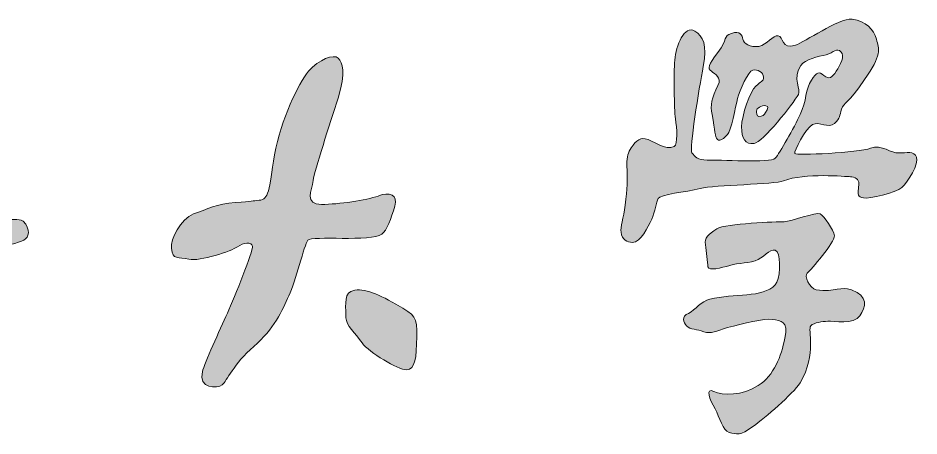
# Model space of a CAD drawing. Header units: inches. Extents: x -192 to 249, y -1253 to -818.
# Drawn here: x 40.4 to 249, y -914.6 to -817.9 of the extents above; entities that cross this region are included whole.
import ezdxf

# ---------------------------------------------------------------- set-up
doc = ezdxf.new("R2010")
doc.units = ezdxf.units.IN
doc.header["$MEASUREMENT"] = 0
doc.layers.add('_U+56FE_U+5C42 1', color=7, linetype='Continuous')

# ---------------------------------------------------------------- blocks, each defined once
blk = doc.blocks.new('block 2')
at = {"layer": '_U+56FE_U+5C42 1'}
h = blk.add_hatch(color=154, dxfattribs=at)
edge = h.paths.add_edge_path()
edge.add_spline(control_points=[(197.1, -820.92), (199.01, -822.15), (199.97, -824.07), (199.01, -829.13), (198.06, -834.2), (195.73, -848.45), (196.41, -849.13), (197.1, -849.95), (197.65, -850.78), (199.97, -850.78), (202.3, -850.64), (214.75, -851.46), (215.71, -850.36), (216.67, -849.13), (220.09, -843.24), (221.46, -840.23), (222.96, -837.21), (222.69, -834.2), (224.06, -832.28), (225.29, -830.37), (225.84, -830.23), (226.93, -831.19), (228.16, -832.15), (228.85, -831.74), (229.8, -830.23), (230.76, -828.72), (231.86, -826.67), (230.9, -825.71), (229.94, -824.75), (229.25, -825.85), (227.48, -826.4), (225.7, -826.81), (222.55, -827.49), (221.59, -828.86), (219.54, -832.01), (221.73, -834.48), (221.05, -835.57), (219.81, -837.77), (212.84, -846.67), (210.78, -846.94), (208.73, -847.21), (207.91, -845.71), (207.91, -843.11), (207.91, -840.37), (209.83, -834.89), (211.2, -833.65), (212.42, -832.56), (212.97, -832.56), (212.97, -831.6), (212.97, -830.5), (211.6, -829.68), (210.51, -829.96), (209.42, -830.09), (207.5, -834.75), (206.95, -836.53), (206.54, -838.45), (205.44, -844.06), (204.62, -844.89), (203.8, -845.71), (202.98, -846.53), (202.3, -845.98), (201.62, -845.43), (201.89, -844.06), (201.06, -840.23), (200.65, -838.04), (200.93, -836.4), (202.43, -833.52), (203.39, -831.6), (201.75, -830.92), (200.93, -830.23), (199.97, -829.55), (200.11, -828.86), (202.43, -825.85), (204.76, -822.83), (203.53, -822.01), (205.58, -821.47), (207.63, -820.78), (208.05, -821.88), (208.18, -822.83), (208.46, -823.79), (209.83, -824.75), (211.88, -824.48), (213.79, -824.07), (215.16, -821.88), (216.39, -822.01), (217.62, -822.15), (217.08, -825.3), (220.36, -824.2), (222.55, -823.52), (230.21, -817.91), (233.5, -818.18), (236.78, -818.59), (238.43, -820.51), (239.11, -822.83), (239.79, -825.03), (240.34, -826.53), (236.37, -832.15), (232.41, -837.9), (231.58, -837.35), (231.04, -839), (230.49, -840.5), (230.9, -841.05), (229.39, -842.28), (228.03, -843.52), (225.84, -841.74), (224.33, -842.56), (222.69, -843.38), (219.95, -848.86), (220.22, -849.27), (220.5, -849.68), (235.01, -849.13), (237.74, -848.03), (240.34, -847.08), (242.53, -849.27), (244.31, -849.13), (246.09, -849.13), (247.87, -848.58), (248.41, -850.09), (248.96, -851.59), (246.5, -855.84), (244.99, -857.08), (243.63, -858.31), (237.33, -859.82), (236.1, -859.54), (234.87, -859.13), (234.73, -859.27), (235.01, -856.25), (235.14, -855.16), (234.05, -854.61), (233.09, -854.61), (232.13, -854.61), (222.42, -853.65), (217.62, -855.57), (215.57, -856.39), (201.62, -856.53), (198.33, -857.35), (194.9, -858.17), (189.02, -858.72), (188.61, -859.68), (188.06, -860.5), (187.93, -862.69), (187.11, -864.47), (186.15, -866.25), (184.65, -869.81), (182.59, -869.81), (181.5, -869.81), (180.27, -869.26), (179.99, -867.48), (179.85, -866.25), (180.54, -864.33), (180.95, -861.18), (182.05, -853.79), (180.68, -850.91), (181.91, -848.72), (183.14, -846.53), (184.1, -845.57), (185.6, -845.84), (187.11, -846.12), (190.39, -848.72), (192.31, -847.63), (193.13, -847.08), (192.99, -843.52), (192.58, -841.19), (192.31, -838.86), (192.17, -830.92), (192.44, -827.63), (192.72, -824.34), (194.63, -819.41), (197.1, -820.92)], knot_values=[0, 0, 0, 0, 1, 1, 1, 2, 2, 2, 3, 3, 3, 4, 4, 4, 5, 5, 5, 6, 6, 6, 7, 7, 7, 8, 8, 8, 9, 9, 9, 10, 10, 10, 11, 11, 11, 12, 12, 12, 13, 13, 13, 14, 14, 14, 15, 15, 15, 16, 16, 16, 17, 17, 17, 18, 18, 18, 19, 19, 19, 20, 20, 20, 21, 21, 21, 22, 22, 22, 23, 23, 23, 24, 24, 24, 25, 25, 25, 26, 26, 26, 27, 27, 27, 28, 28, 28, 29, 29, 29, 30, 30, 30, 31, 31, 31, 32, 32, 32, 33, 33, 33, 34, 34, 34, 35, 35, 35, 36, 36, 36, 37, 37, 37, 38, 38, 38, 39, 39, 39, 40, 40, 40, 41, 41, 41, 42, 42, 42, 43, 43, 43, 44, 44, 44, 45, 45, 45, 46, 46, 46, 47, 47, 47, 48, 48, 48, 49, 49, 49, 50, 50, 50, 51, 51, 51, 52, 52, 52, 53, 53, 53, 54, 54, 54, 55, 55, 55, 56, 56, 56, 56], degree=3, periodic=0)
edge = h.paths.add_edge_path()
edge.add_spline(control_points=[(213.11, -838.17), (212.01, -838.31), (211.2, -839), (211.33, -839.68), (211.46, -840.37), (211.6, -840.91), (212.42, -840.64), (213.25, -840.37), (213.25, -840.09), (213.79, -839.13), (214.34, -838.31), (213.66, -838.17), (213.11, -838.17)], knot_values=[0, 0, 0, 0, 0.352778, 0.352778, 0.352778, 0.705556, 0.705556, 0.705556, 1.058333, 1.058333, 1.058333, 1.411111, 1.411111, 1.411111, 1.411111], degree=3, periodic=0)
edge.add_line((213.11, -838.17), (213.11, -838.17))
h = blk.add_hatch(color=154, dxfattribs=at)
edge = h.paths.add_edge_path()
edge.add_spline(control_points=[(96.21, -860.06), (98.56, -859.92), (98.42, -857.85), (99.79, -849.56), (101.31, -841.41), (105.31, -832.99), (107.65, -830.22), (110.13, -827.46), (113.43, -826.22), (114.54, -827.18), (115.5, -828.29), (116.33, -830.36), (114.54, -836.44), (112.61, -842.38), (109.02, -853.29), (108.75, -855.5), (108.34, -857.85), (106.69, -861.02), (110.68, -861.02), (114.67, -861.02), (121.01, -860.06), (123.77, -859.09), (126.39, -857.99), (128.45, -858.82), (127.63, -861.44), (126.8, -864.2), (125.84, -867.1), (124.6, -867.93), (122.25, -869.73), (108.34, -868.21), (107.51, -869.31), (106.69, -870.42), (104.62, -878.84), (103.1, -882.16), (101.58, -885.61), (99.66, -889.89), (94.97, -893.9), (90.29, -897.91), (88.77, -901.91), (87.67, -902.74), (86.57, -903.71), (82.02, -903.71), (83.12, -899.7), (83.54, -897.77), (87.12, -890.03), (88.91, -886.16), (90.56, -882.44), (94.84, -871.8), (94.7, -870.69), (94.56, -869.59), (92.49, -869.87), (91.25, -870.83), (89.88, -871.8), (82.44, -874.29), (79.96, -873.73), (77.61, -873.18), (76.1, -873.87), (75.96, -871.25), (75.68, -869.04), (78.03, -864.48), (81.06, -863.24), (84.23, -862.13), (86.43, -860.89), (90.7, -860.61), (94.84, -860.34), (94.56, -860.2), (96.21, -860.06)], knot_values=[0, 0, 0, 0, 0.352778, 0.352778, 0.352778, 0.705556, 0.705556, 0.705556, 1.058333, 1.058333, 1.058333, 1.411111, 1.411111, 1.411111, 1.763889, 1.763889, 1.763889, 2.116667, 2.116667, 2.116667, 2.469444, 2.469444, 2.469444, 2.822222, 2.822222, 2.822222, 3.175, 3.175, 3.175, 3.527778, 3.527778, 3.527778, 3.880556, 3.880556, 3.880556, 4.233333, 4.233333, 4.233333, 4.586111, 4.586111, 4.586111, 4.938889, 4.938889, 4.938889, 5.291667, 5.291667, 5.291667, 5.644444, 5.644444, 5.644444, 5.997222, 5.997222, 5.997222, 6.35, 6.35, 6.35, 6.702778, 6.702778, 6.702778, 7.055556, 7.055556, 7.055556, 7.408333, 7.408333, 7.408333, 7.761111, 7.761111, 7.761111, 7.761111], degree=3, periodic=0)
edge.add_line((96.21, -860.06), (96.21, -860.06))
h = blk.add_hatch(color=154, dxfattribs=at)
edge = h.paths.add_edge_path()
edge.add_spline(control_points=[(17.27, -850.11), (19.05, -849.29), (21.23, -847.92), (22.88, -848.88), (24.25, -849.57), (24.38, -851.48), (23.84, -852.99), (23.43, -854.36), (22.2, -855.32), (22.06, -856.69), (21.92, -857.78), (22.88, -858.74), (23.84, -859.43), (27.67, -861.89), (32.73, -862.85), (37.38, -864.36), (38.89, -864.77), (40.39, -864.22), (41.62, -864.91), (43.41, -866.82), (42.99, -868.74), (41.76, -869.29), (40.67, -869.84), (37.11, -870.93), (34.37, -870.66), (31.64, -870.38), (24.93, -866.69), (19.59, -863.81), (16.31, -861.89), (13.43, -860.93), (12.62, -859.56), (11.52, -857.78), (12.21, -856.55), (13.02, -854.91), (14.53, -851.48), (15.49, -850.94), (17.27, -850.11)], knot_values=[0, 0, 0, 0, 0.352778, 0.352778, 0.352778, 0.705556, 0.705556, 0.705556, 1.058333, 1.058333, 1.058333, 1.411111, 1.411111, 1.411111, 1.763889, 1.763889, 1.763889, 2.116667, 2.116667, 2.116667, 2.469444, 2.469444, 2.469444, 2.822222, 2.822222, 2.822222, 3.175, 3.175, 3.175, 3.527778, 3.527778, 3.527778, 3.880556, 3.880556, 3.880556, 4.233333, 4.233333, 4.233333, 4.233333], degree=3, periodic=0)
edge.add_line((17.27, -850.11), (17.27, -850.11))
h = blk.add_hatch(color=154, dxfattribs=at)
edge = h.paths.add_edge_path()
edge.add_spline(control_points=[(200.11, -875.43), (200.25, -876.52), (203.26, -875.7), (205.17, -875.15), (207.09, -874.47), (209.96, -874.74), (211.74, -873.79), (213.38, -872.96), (215.02, -870.63), (216.12, -872), (217.08, -873.37), (216.8, -878.44), (215.71, -879.67), (212.7, -882.69), (206.27, -881.59), (200.52, -882.96), (198.6, -883.37), (197.23, -885.43), (195.59, -886.25), (193.95, -886.93), (194.36, -888.3), (195.18, -889.12), (196, -890.08), (197.64, -889.81), (199.15, -890.5), (200.79, -891.04), (202.02, -890.36), (204.62, -889.53), (208.18, -888.58), (213.25, -887.34), (215.02, -887.62), (216.94, -888.03), (218.86, -887.89), (217.9, -892), (217.08, -896.11), (215.43, -900.63), (211.74, -902.96), (208.05, -905.29), (203.53, -905.29), (201.48, -904.33), (199.42, -903.23), (200.52, -906.24), (201.75, -908.3), (202.85, -910.22), (203.53, -913.37), (205.04, -913.78), (206.68, -914.19), (207.64, -914.6), (210.51, -912.41), (213.38, -910.35), (219.68, -905.01), (221.46, -902.27), (225.43, -895.56), (223.1, -889.95), (223.92, -889.12), (224.74, -888.3), (226.52, -888.17), (227.89, -888.03), (229.12, -888.03), (233.91, -888.85), (235.28, -886.8), (236.64, -884.74), (237.33, -882.28), (233.36, -880.77), (230.76, -879.81), (229.8, -881.45), (225.15, -880.77), (223.64, -880.5), (222.28, -877.48), (223.1, -876.93), (223.92, -876.25), (229.53, -869.68), (229.39, -868.31), (229.25, -866.94), (226.93, -863.65), (226.11, -863.24), (225.15, -862.69), (219.41, -865.02), (217.76, -865.02), (216.12, -865.02), (204.21, -865.43), (202.16, -866.66), (200.11, -868.03), (199.29, -868.72), (199.56, -870.36), (199.7, -871.87), (199.97, -874.47), (200.11, -875.43)], knot_values=[0, 0, 0, 0, 0.352778, 0.352778, 0.352778, 0.705556, 0.705556, 0.705556, 1.058333, 1.058333, 1.058333, 1.411111, 1.411111, 1.411111, 1.763889, 1.763889, 1.763889, 2.116667, 2.116667, 2.116667, 2.469444, 2.469444, 2.469444, 2.822222, 2.822222, 2.822222, 3.175, 3.175, 3.175, 3.527778, 3.527778, 3.527778, 3.880556, 3.880556, 3.880556, 4.233333, 4.233333, 4.233333, 4.586111, 4.586111, 4.586111, 4.938889, 4.938889, 4.938889, 5.291667, 5.291667, 5.291667, 5.644444, 5.644444, 5.644444, 5.997222, 5.997222, 5.997222, 6.35, 6.35, 6.35, 6.702778, 6.702778, 6.702778, 7.055556, 7.055556, 7.055556, 7.408333, 7.408333, 7.408333, 7.761111, 7.761111, 7.761111, 8.113889, 8.113889, 8.113889, 8.466667, 8.466667, 8.466667, 8.819444, 8.819444, 8.819444, 9.172222, 9.172222, 9.172222, 9.525, 9.525, 9.525, 9.877778, 9.877778, 9.877778, 10.230556, 10.230556, 10.230556, 10.230556], degree=3, periodic=0)
edge.add_line((200.11, -875.43), (200.11, -875.43))
h = blk.add_hatch(color=154, dxfattribs=at)
edge = h.paths.add_edge_path()
edge.add_spline(control_points=[(117.43, -881.19), (119.91, -880.09), (123.22, -881.47), (127.9, -884.09), (132.59, -886.86), (132.72, -886.86), (132.72, -891.69), (132.59, -896.52), (132.45, -899.15), (130.38, -899.29), (128.31, -899.29), (121.7, -895.28), (120.05, -893.07), (118.53, -890.86), (116.33, -888.93), (116.33, -887.27), (116.33, -885.47), (115.78, -881.88), (117.43, -881.19)], knot_values=[0, 0, 0, 0, 0.352778, 0.352778, 0.352778, 0.705556, 0.705556, 0.705556, 1.058333, 1.058333, 1.058333, 1.411111, 1.411111, 1.411111, 1.763889, 1.763889, 1.763889, 2.116667, 2.116667, 2.116667, 2.116667], degree=3, periodic=0)
edge.add_line((117.43, -881.19), (117.43, -881.19))
at = {"layer": '_U+56FE_U+5C42 1', "lineweight": 0}
for points, knots in [([(197.1, -820.92), (199.01, -822.15), (199.97, -824.07), (199.01, -829.13), (198.06, -834.2), (195.73, -848.45), (196.41, -849.13), (197.1, -849.95), (197.65, -850.78), (199.97, -850.78), (202.3, -850.64), (214.75, -851.46), (215.71, -850.36), (216.67, -849.13), (220.09, -843.24), (221.46, -840.23), (222.96, -837.21), (222.69, -834.2), (224.06, -832.28), (225.29, -830.37), (225.84, -830.23), (226.93, -831.19), (228.16, -832.15), (228.85, -831.74), (229.8, -830.23), (230.76, -828.72), (231.86, -826.67), (230.9, -825.71), (229.94, -824.75), (229.25, -825.85), (227.48, -826.4), (225.7, -826.81), (222.55, -827.49), (221.59, -828.86), (219.54, -832.01), (221.73, -834.48), (221.05, -835.57), (219.81, -837.77), (212.84, -846.67), (210.78, -846.94), (208.73, -847.21), (207.91, -845.71), (207.91, -843.11), (207.91, -840.37), (209.83, -834.89), (211.2, -833.65), (212.42, -832.56), (212.97, -832.56), (212.97, -831.6), (212.97, -830.5), (211.6, -829.68), (210.51, -829.96), (209.42, -830.09), (207.5, -834.75), (206.95, -836.53), (206.54, -838.45), (205.44, -844.06), (204.62, -844.89), (203.8, -845.71), (202.98, -846.53), (202.3, -845.98), (201.62, -845.43), (201.89, -844.06), (201.06, -840.23), (200.65, -838.04), (200.93, -836.4), (202.43, -833.52), (203.39, -831.6), (201.75, -830.92), (200.93, -830.23), (199.97, -829.55), (200.11, -828.86), (202.43, -825.85), (204.76, -822.83), (203.53, -822.01), (205.58, -821.47), (207.63, -820.78), (208.05, -821.88), (208.18, -822.83), (208.46, -823.79), (209.83, -824.75), (211.88, -824.48), (213.79, -824.07), (215.16, -821.88), (216.39, -822.01), (217.62, -822.15), (217.08, -825.3), (220.36, -824.2), (222.55, -823.52), (230.21, -817.91), (233.5, -818.18), (236.78, -818.59), (238.43, -820.51), (239.11, -822.83), (239.79, -825.03), (240.34, -826.53), (236.37, -832.15), (232.41, -837.9), (231.58, -837.35), (231.04, -839), (230.49, -840.5), (230.9, -841.05), (229.39, -842.28), (228.03, -843.52), (225.84, -841.74), (224.33, -842.56), (222.69, -843.38), (219.95, -848.86), (220.22, -849.27), (220.5, -849.68), (235.01, -849.13), (237.74, -848.03), (240.34, -847.08), (242.53, -849.27), (244.31, -849.13), (246.09, -849.13), (247.87, -848.58), (248.41, -850.09), (248.96, -851.59), (246.5, -855.84), (244.99, -857.08), (243.63, -858.31), (237.33, -859.82), (236.1, -859.54), (234.87, -859.13), (234.73, -859.27), (235.01, -856.25), (235.14, -855.16), (234.05, -854.61), (233.09, -854.61), (232.13, -854.61), (222.42, -853.65), (217.62, -855.57), (215.57, -856.39), (201.62, -856.53), (198.33, -857.35), (194.9, -858.17), (189.02, -858.72), (188.61, -859.68), (188.06, -860.5), (187.93, -862.69), (187.11, -864.47), (186.15, -866.25), (184.65, -869.81), (182.59, -869.81), (181.5, -869.81), (180.27, -869.26), (179.99, -867.48), (179.85, -866.25), (180.54, -864.33), (180.95, -861.18), (182.05, -853.79), (180.68, -850.91), (181.91, -848.72), (183.14, -846.53), (184.1, -845.57), (185.6, -845.84), (187.11, -846.12), (190.39, -848.72), (192.31, -847.63), (193.13, -847.08), (192.99, -843.52), (192.58, -841.19), (192.31, -838.86), (192.17, -830.92), (192.44, -827.63), (192.72, -824.34), (194.63, -819.41), (197.1, -820.92)], [0, 0, 0, 0, 1, 1, 1, 2, 2, 2, 3, 3, 3, 4, 4, 4, 5, 5, 5, 6, 6, 6, 7, 7, 7, 8, 8, 8, 9, 9, 9, 10, 10, 10, 11, 11, 11, 12, 12, 12, 13, 13, 13, 14, 14, 14, 15, 15, 15, 16, 16, 16, 17, 17, 17, 18, 18, 18, 19, 19, 19, 20, 20, 20, 21, 21, 21, 22, 22, 22, 23, 23, 23, 24, 24, 24, 25, 25, 25, 26, 26, 26, 27, 27, 27, 28, 28, 28, 29, 29, 29, 30, 30, 30, 31, 31, 31, 32, 32, 32, 33, 33, 33, 34, 34, 34, 35, 35, 35, 36, 36, 36, 37, 37, 37, 38, 38, 38, 39, 39, 39, 40, 40, 40, 41, 41, 41, 42, 42, 42, 43, 43, 43, 44, 44, 44, 45, 45, 45, 46, 46, 46, 47, 47, 47, 48, 48, 48, 49, 49, 49, 50, 50, 50, 51, 51, 51, 52, 52, 52, 53, 53, 53, 54, 54, 54, 55, 55, 55, 56, 56, 56, 56]), ([(96.21, -860.06), (98.56, -859.92), (98.42, -857.85), (99.79, -849.56), (101.31, -841.41), (105.31, -832.99), (107.65, -830.22), (110.13, -827.46), (113.43, -826.22), (114.54, -827.18), (115.5, -828.29), (116.33, -830.36), (114.54, -836.44), (112.61, -842.38), (109.02, -853.29), (108.75, -855.5), (108.34, -857.85), (106.69, -861.02), (110.68, -861.02), (114.67, -861.02), (121.01, -860.06), (123.77, -859.09), (126.39, -857.99), (128.45, -858.82), (127.63, -861.44), (126.8, -864.2), (125.84, -867.1), (124.6, -867.93), (122.25, -869.73), (108.34, -868.21), (107.51, -869.31), (106.69, -870.42), (104.62, -878.84), (103.1, -882.16), (101.58, -885.61), (99.66, -889.89), (94.97, -893.9), (90.29, -897.91), (88.77, -901.91), (87.67, -902.74), (86.57, -903.71), (82.02, -903.71), (83.12, -899.7), (83.54, -897.77), (87.12, -890.03), (88.91, -886.16), (90.56, -882.44), (94.84, -871.8), (94.7, -870.69), (94.56, -869.59), (92.49, -869.87), (91.25, -870.83), (89.88, -871.8), (82.44, -874.29), (79.96, -873.73), (77.61, -873.18), (76.1, -873.87), (75.96, -871.25), (75.68, -869.04), (78.03, -864.48), (81.06, -863.24), (84.23, -862.13), (86.43, -860.89), (90.7, -860.61), (94.84, -860.34), (94.56, -860.2), (96.21, -860.06)], [0, 0, 0, 0, 1, 1, 1, 2, 2, 2, 3, 3, 3, 4, 4, 4, 5, 5, 5, 6, 6, 6, 7, 7, 7, 8, 8, 8, 9, 9, 9, 10, 10, 10, 11, 11, 11, 12, 12, 12, 13, 13, 13, 14, 14, 14, 15, 15, 15, 16, 16, 16, 17, 17, 17, 18, 18, 18, 19, 19, 19, 20, 20, 20, 21, 21, 21, 22, 22, 22, 22]), ([(213.11, -838.17), (212.01, -838.31), (211.2, -839), (211.33, -839.68), (211.46, -840.37), (211.6, -840.91), (212.42, -840.64), (213.25, -840.37), (213.25, -840.09), (213.79, -839.13), (214.34, -838.31), (213.66, -838.17), (213.11, -838.17)], [0, 0, 0, 0, 1, 1, 1, 2, 2, 2, 3, 3, 3, 4, 4, 4, 4]), ([(17.27, -850.11), (19.05, -849.29), (21.23, -847.92), (22.88, -848.88), (24.25, -849.57), (24.38, -851.48), (23.84, -852.99), (23.43, -854.36), (22.2, -855.32), (22.06, -856.69), (21.92, -857.78), (22.88, -858.74), (23.84, -859.43), (27.67, -861.89), (32.73, -862.85), (37.38, -864.36), (38.89, -864.77), (40.39, -864.22), (41.62, -864.91), (43.41, -866.82), (42.99, -868.74), (41.76, -869.29), (40.67, -869.84), (37.11, -870.93), (34.37, -870.66), (31.64, -870.38), (24.93, -866.69), (19.59, -863.81), (16.31, -861.89), (13.43, -860.93), (12.62, -859.56), (11.52, -857.78), (12.21, -856.55), (13.02, -854.91), (14.53, -851.48), (15.49, -850.94), (17.27, -850.11)], [0, 0, 0, 0, 1, 1, 1, 2, 2, 2, 3, 3, 3, 4, 4, 4, 5, 5, 5, 6, 6, 6, 7, 7, 7, 8, 8, 8, 9, 9, 9, 10, 10, 10, 11, 11, 11, 12, 12, 12, 12]), ([(200.11, -875.43), (200.25, -876.52), (203.26, -875.7), (205.17, -875.15), (207.09, -874.47), (209.96, -874.74), (211.74, -873.79), (213.38, -872.96), (215.02, -870.63), (216.12, -872), (217.08, -873.37), (216.8, -878.44), (215.71, -879.67), (212.7, -882.69), (206.27, -881.59), (200.52, -882.96), (198.6, -883.37), (197.23, -885.43), (195.59, -886.25), (193.95, -886.93), (194.36, -888.3), (195.18, -889.12), (196, -890.08), (197.64, -889.81), (199.15, -890.5), (200.79, -891.04), (202.02, -890.36), (204.62, -889.53), (208.18, -888.58), (213.25, -887.34), (215.02, -887.62), (216.94, -888.03), (218.86, -887.89), (217.9, -892), (217.08, -896.11), (215.43, -900.63), (211.74, -902.96), (208.05, -905.29), (203.53, -905.29), (201.48, -904.33), (199.42, -903.23), (200.52, -906.24), (201.75, -908.3), (202.85, -910.22), (203.53, -913.37), (205.04, -913.78), (206.68, -914.19), (207.64, -914.6), (210.51, -912.41), (213.38, -910.35), (219.68, -905.01), (221.46, -902.27), (225.43, -895.56), (223.1, -889.95), (223.92, -889.12), (224.74, -888.3), (226.52, -888.17), (227.89, -888.03), (229.12, -888.03), (233.91, -888.85), (235.28, -886.8), (236.64, -884.74), (237.33, -882.28), (233.36, -880.77), (230.76, -879.81), (229.8, -881.45), (225.15, -880.77), (223.64, -880.5), (222.28, -877.48), (223.1, -876.93), (223.92, -876.25), (229.53, -869.68), (229.39, -868.31), (229.25, -866.94), (226.93, -863.65), (226.11, -863.24), (225.15, -862.69), (219.41, -865.02), (217.76, -865.02), (216.12, -865.02), (204.21, -865.43), (202.16, -866.66), (200.11, -868.03), (199.29, -868.72), (199.56, -870.36), (199.7, -871.87), (199.97, -874.47), (200.11, -875.43)], [0, 0, 0, 0, 1, 1, 1, 2, 2, 2, 3, 3, 3, 4, 4, 4, 5, 5, 5, 6, 6, 6, 7, 7, 7, 8, 8, 8, 9, 9, 9, 10, 10, 10, 11, 11, 11, 12, 12, 12, 13, 13, 13, 14, 14, 14, 15, 15, 15, 16, 16, 16, 17, 17, 17, 18, 18, 18, 19, 19, 19, 20, 20, 20, 21, 21, 21, 22, 22, 22, 23, 23, 23, 24, 24, 24, 25, 25, 25, 26, 26, 26, 27, 27, 27, 28, 28, 28, 29, 29, 29, 29]), ([(117.43, -881.19), (119.91, -880.09), (123.22, -881.47), (127.9, -884.09), (132.59, -886.86), (132.72, -886.86), (132.72, -891.69), (132.59, -896.52), (132.45, -899.15), (130.38, -899.29), (128.31, -899.29), (121.7, -895.28), (120.05, -893.07), (118.53, -890.86), (116.33, -888.93), (116.33, -887.27), (116.33, -885.47), (115.78, -881.88), (117.43, -881.19)], [0, 0, 0, 0, 1, 1, 1, 2, 2, 2, 3, 3, 3, 4, 4, 4, 5, 5, 5, 6, 6, 6, 6])]:
    blk.add_open_spline(points, degree=3, knots=knots, dxfattribs=at)

msp = doc.modelspace()

# ---------------------------------------------------------------- block references
at = {"layer": '_U+56FE_U+5C42 1'}
msp.add_blockref('block 2', (0, 0), dxfattribs=at)

doc.saveas('drawing.dxf')
